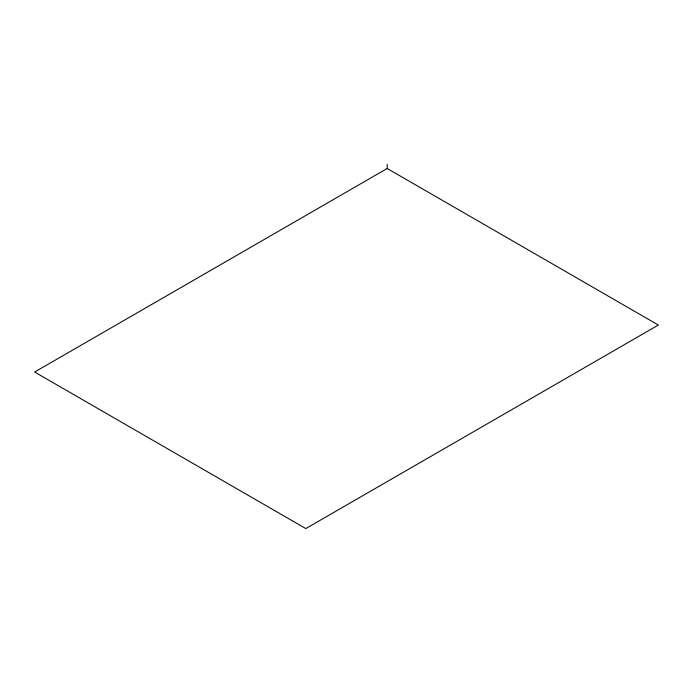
<?xml version="1.0" encoding="UTF-8"?>
<svg xmlns="http://www.w3.org/2000/svg" width="693" height="693" viewBox="0 0 693 693"><rect width="100%" height="100%" fill="white"/><g stroke="black" fill="none" stroke-linecap="round" stroke-linejoin="round"><path stroke-width="1.04" d="M387.188 168.494L34.65 372.028L305.812 528.577L658.35 325.043L387.188 168.494L387.188 164.423"/></g></svg>
